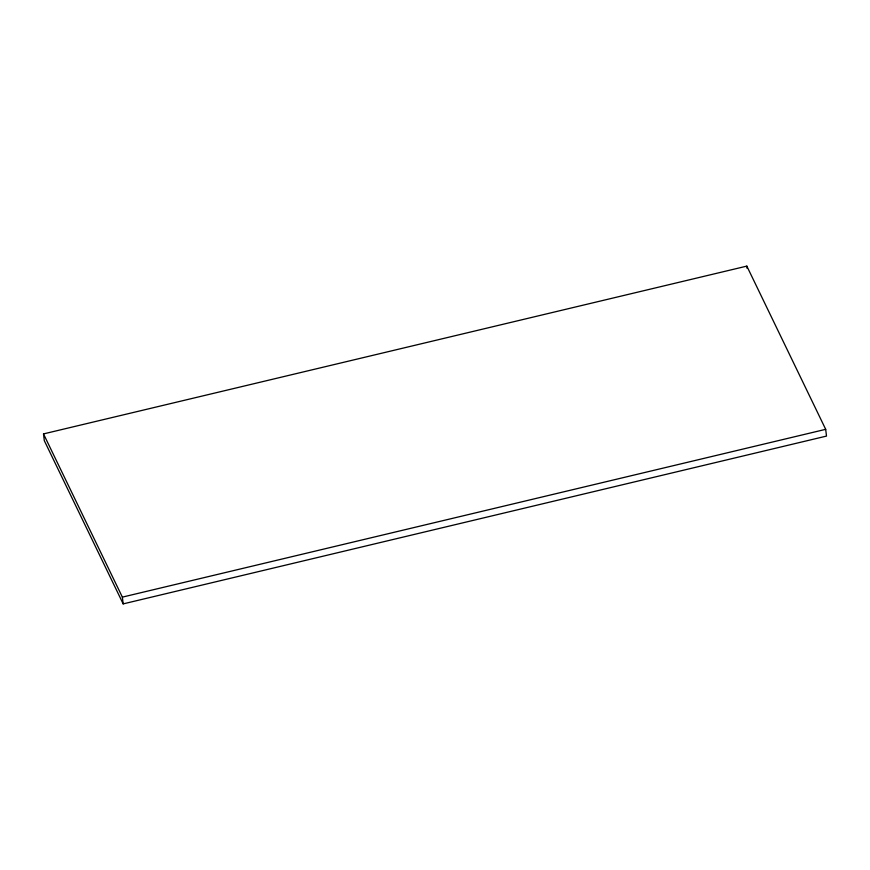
<?xml version="1.0" encoding="UTF-8"?>
<svg xmlns="http://www.w3.org/2000/svg" width="870" height="870" viewBox="0 0 870 870"><rect width="100%" height="100%" fill="white"/><g stroke="black" fill="none" stroke-linecap="round" stroke-linejoin="round"><path stroke-width="1.3" d="M43.5 433.912L746.83 266.111L825.695 429.334L826.5 436.087L123.17 603.889L44.305 440.666L43.5 433.912L122.365 597.125L123.17 603.889M122.365 597.125L825.695 429.334M746.83 266.111L747.102 268.362"/></g></svg>
